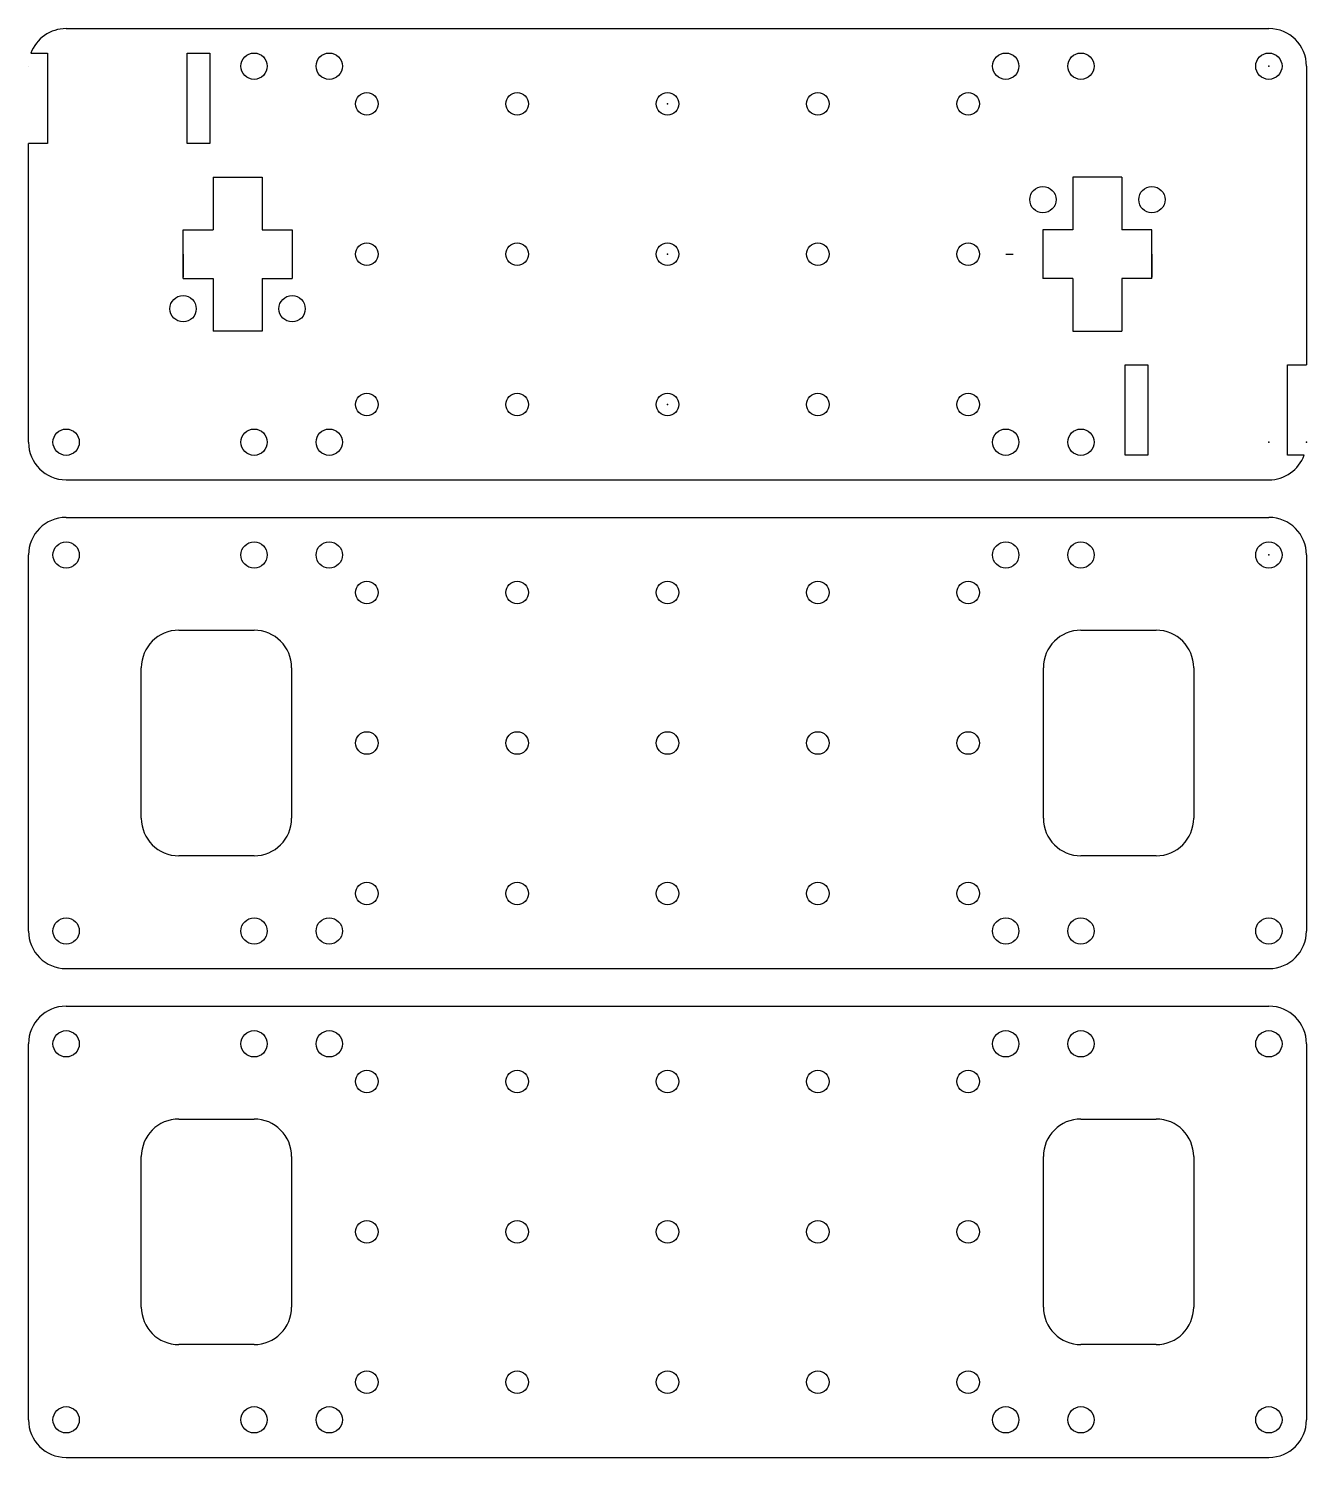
# Model space of a CAD drawing. Header units: millimetres. Extents: x -85 to 85, y -160 to 30.
import ezdxf

# ---------------------------------------------------------------- set-up
doc = ezdxf.new("R2010")
doc.units = ezdxf.units.MM
doc.header["$MEASUREMENT"] = 0
doc.layers.add('balancing_robot_2024_v2 v10_Sketch1', color=7, linetype='Continuous')
doc.layers.add('balancing_robot_2024_v2 v10_Sketch8', color=7, linetype='Continuous')

msp = doc.modelspace()

# ---------------------------------------------------------------- linework, layer by layer
at = {"layer": 'balancing_robot_2024_v2 v10_Sketch1'}
for p, q in [((-80, 30), (80, 30)), ((-84.7, 26.71), (-82.5, 26.71)), ((-82.5, 26.71), (-82.5, 14.71)), ((-63.9, 26.71), (-60.9, 26.71)), ((-63.9, 14.71), (-63.9, 26.71)), ((-60.9, 26.71), (-60.9, 14.71)), ((-85, 25), (-85, 25)), ((85, 25), (85, 25)), ((85, 25), (85, -14.71)), ((-82.5, 14.71), (-85, 14.71)), ((-85, -25), (-85, 14.71)), ((-60.9, 14.71), (-63.9, 14.71)), ((-60.44, 10.25), (-53.94, 10.25)), ((-60.44, 10.25), (-60.44, 3.25)), ((-53.94, 10.25), (-53.94, 3.25)), ((60.44, 10.25), (53.94, 10.25)), ((53.94, 10.25), (53.94, 3.25)), ((60.44, 10.25), (60.44, 3.25)), ((-64.43, 3.25), (-60.44, 3.25)), ((-64.43, -3.25), (-64.43, 3.25)), ((-53.94, 3.25), (-49.95, 3.25)), ((-49.95, 3.25), (-49.95, -3.25)), ((49.95, 3.25), (49.95, -3.25)), ((53.94, 3.25), (49.95, 3.25)), ((64.43, 3.25), (60.44, 3.25)), ((64.43, -3.25), (64.43, 3.25)), ((-64.43, 0), (-64.43, -3.05)), ((45, 0), (46, 0)), ((64.43, 0), (64.43, -3.05)), ((-64.43, -3.25), (-60.44, -3.25)), ((-60.44, -3.25), (-60.44, -10.25)), ((-53.94, -3.25), (-53.94, -10.25)), ((-53.94, -3.25), (-49.95, -3.25)), ((53.94, -3.25), (49.95, -3.25)), ((53.94, -3.25), (53.94, -10.25)), ((64.43, -3.25), (60.44, -3.25)), ((60.44, -3.25), (60.44, -10.25)), ((-53.94, -10.25), (-60.44, -10.25)), ((53.94, -10.25), (60.44, -10.25)), ((60.9, -26.71), (60.9, -14.71)), ((60.9, -14.71), (63.9, -14.71)), ((63.9, -14.71), (63.9, -26.71)), ((82.5, -26.71), (82.5, -14.71)), ((82.5, -14.71), (85, -14.71)), ((85, -25), (85, -25)), ((85, -25), (85, -25)), ((63.9, -26.71), (60.9, -26.71)), ((84.7, -26.71), (82.5, -26.71)), ((-80, -30), (80, -30))]:
    msp.add_line(p, q, dxfattribs=at)
for centre, radius in [((-55, 25), 1.75), ((-45, 25), 1.75), ((45, 25), 1.75), ((55, 25), 1.75), ((80, 25), 1.75), ((-40, 20), 1.5), ((-20, 20), 1.5), ((0, 20), 1.5), ((20, 20), 1.5), ((40, 20), 1.5), ((-40, 0), 1.5), ((-20, 0), 1.5), ((0, 0), 1.5), ((20, 0), 1.5), ((40, 0), 1.5), ((-40, -20), 1.5), ((-20, -20), 1.5), ((0, -20), 1.5), ((20, -20), 1.5), ((40, -20), 1.5), ((-80, -25), 1.75), ((-55, -25), 1.75), ((-45, -25), 1.75), ((45, -25), 1.75), ((55, -25), 1.75)]:
    msp.add_circle(centre, radius, dxfattribs=at)
for centre, start, end in [((-80, 25), 90, 160.0237), ((80, 25), 0, 90), ((-80, 25), 179.9657, 180.0343), ((80, 25), 359.9657, 0.0343), ((-80, -25), 180, 270), ((80, -25), 359.9657, 0.0343), ((80, -25), 270, 340.0237)]:
    msp.add_arc(centre, 5, start, end, dxfattribs=at)
for p in [(80, 25), (0, 20), (0, 0), (0, 0), (0, -20), (80, -25), (80, -25), (85, -25)]:
    msp.add_point(p, dxfattribs=at)
at = {"layer": 'balancing_robot_2024_v2 v10_Sketch8'}
for p, q in [((53.94, 10.25), (53.94, 3.25)), ((60.44, 10.25), (60.44, 3.25)), ((53.94, 3.25), (49.95, 3.25)), ((64.43, 3.25), (60.44, 3.25)), ((-64.43, -3.25), (-60.44, -3.25)), ((-60.44, -3.25), (-60.44, -10.25)), ((-53.94, -3.25), (-49.95, -3.25)), ((-53.94, -3.25), (-53.94, -10.25)), ((-80, -35), (80, -35)), ((-85, -90), (-85, -40)), ((85, -40), (85, -90)), ((-65, -50), (-55, -50)), ((55, -50), (65, -50)), ((-70, -75), (-70, -55)), ((-50, -55), (-50, -75)), ((50, -75), (50, -55)), ((70, -55), (70, -75)), ((-55, -80), (-65, -80)), ((65, -80), (55, -80)), ((-80, -95), (-77.92, -95)), ((-77.92, -95), (80, -95)), ((-80, -100), (-77.92, -100)), ((-77.92, -100), (80, -100)), ((-85, -155), (-85, -105)), ((85, -105), (85, -155)), ((-65, -115), (-55, -115)), ((55, -115), (65, -115)), ((-70, -140), (-70, -120)), ((-50, -120), (-50, -140)), ((50, -140), (50, -120)), ((70, -120), (70, -140)), ((-55, -145), (-65, -145)), ((65, -145), (55, -145)), ((-80, -160), (80, -160))]:
    msp.add_line(p, q, dxfattribs=at)
for centre, radius in [((49.94, 7.25), 1.75), ((64.44, 7.25), 1.75), ((-64.44, -7.25), 1.75), ((-49.94, -7.25), 1.75), ((-80, -40), 1.75), ((-55, -40), 1.75), ((-45, -40), 1.75), ((45, -40), 1.75), ((55, -40), 1.75), ((80, -40), 1.75), ((-40, -45), 1.5), ((-40, -45), 1.5), ((-20, -45), 1.5), ((-20, -45), 1.5), ((0, -45), 1.5), ((0, -45), 1.5), ((20, -45), 1.5), ((20, -45), 1.5), ((40, -45), 1.5), ((40, -45), 1.5), ((-40, -65), 1.5), ((-40, -65), 1.5), ((-20, -65), 1.5), ((-20, -65), 1.5), ((0, -65), 1.5), ((0, -65), 1.5), ((20, -65), 1.5), ((20, -65), 1.5), ((40, -65), 1.5), ((40, -65), 1.5), ((-40, -85), 1.5), ((-40, -85), 1.5), ((-20, -85), 1.5), ((-20, -85), 1.5), ((0, -85), 1.5), ((0, -85), 1.5), ((20, -85), 1.5), ((20, -85), 1.5), ((40, -85), 1.5), ((40, -85), 1.5), ((-80, -90), 1.75), ((-55, -90), 1.75), ((-45, -90), 1.75), ((45, -90), 1.75), ((55, -90), 1.75), ((80, -90), 1.75), ((-80, -105), 1.75), ((-55, -105), 1.75), ((-45, -105), 1.75), ((45, -105), 1.75), ((55, -105), 1.75), ((80, -105), 1.75), ((-40, -110), 1.5), ((-40, -110), 1.5), ((-20, -110), 1.5), ((-20, -110), 1.5), ((0, -110), 1.5), ((0, -110), 1.5), ((20, -110), 1.5), ((20, -110), 1.5), ((40, -110), 1.5), ((40, -110), 1.5), ((-40, -130), 1.5), ((-40, -130), 1.5), ((-20, -130), 1.5), ((-20, -130), 1.5), ((0, -130), 1.5), ((0, -130), 1.5), ((20, -130), 1.5), ((20, -130), 1.5), ((40, -130), 1.5), ((40, -130), 1.5), ((-40, -150), 1.5), ((-40, -150), 1.5), ((-20, -150), 1.5), ((-20, -150), 1.5), ((0, -150), 1.5), ((0, -150), 1.5), ((20, -150), 1.5), ((20, -150), 1.5), ((40, -150), 1.5), ((40, -150), 1.5), ((-80, -155), 1.75), ((-55, -155), 1.75), ((-45, -155), 1.75), ((45, -155), 1.75), ((55, -155), 1.75), ((80, -155), 1.75)]:
    msp.add_circle(centre, radius, dxfattribs=at)
for centre, start, end in [((-80, -40), 90, 180), ((80, -40), 0, 90), ((-65, -55), 90, 180), ((-55, -55), 0, 90), ((55, -55), 90, 180), ((65, -55), 0, 90), ((-65, -75), 180, 270), ((-55, -75), 270, 0), ((55, -75), 180, 270), ((65, -75), 270, 0), ((-80, -90), 180, 270), ((80, -90), 270, 360), ((-80, -105), 90, 180), ((80, -105), 0, 90), ((-65, -120), 90, 180), ((-55, -120), 0, 90), ((55, -120), 90, 180), ((65, -120), 0, 90), ((-65, -140), 180, 270), ((-55, -140), 270, 0), ((55, -140), 180, 270), ((65, -140), 270, 0), ((-80, -155), 180, 270), ((80, -155), 270, 0)]:
    msp.add_arc(centre, 5, start, end, dxfattribs=at)
for p in [(0, 0), (80, -40)]:
    msp.add_point(p, dxfattribs=at)

doc.saveas('drawing.dxf')
